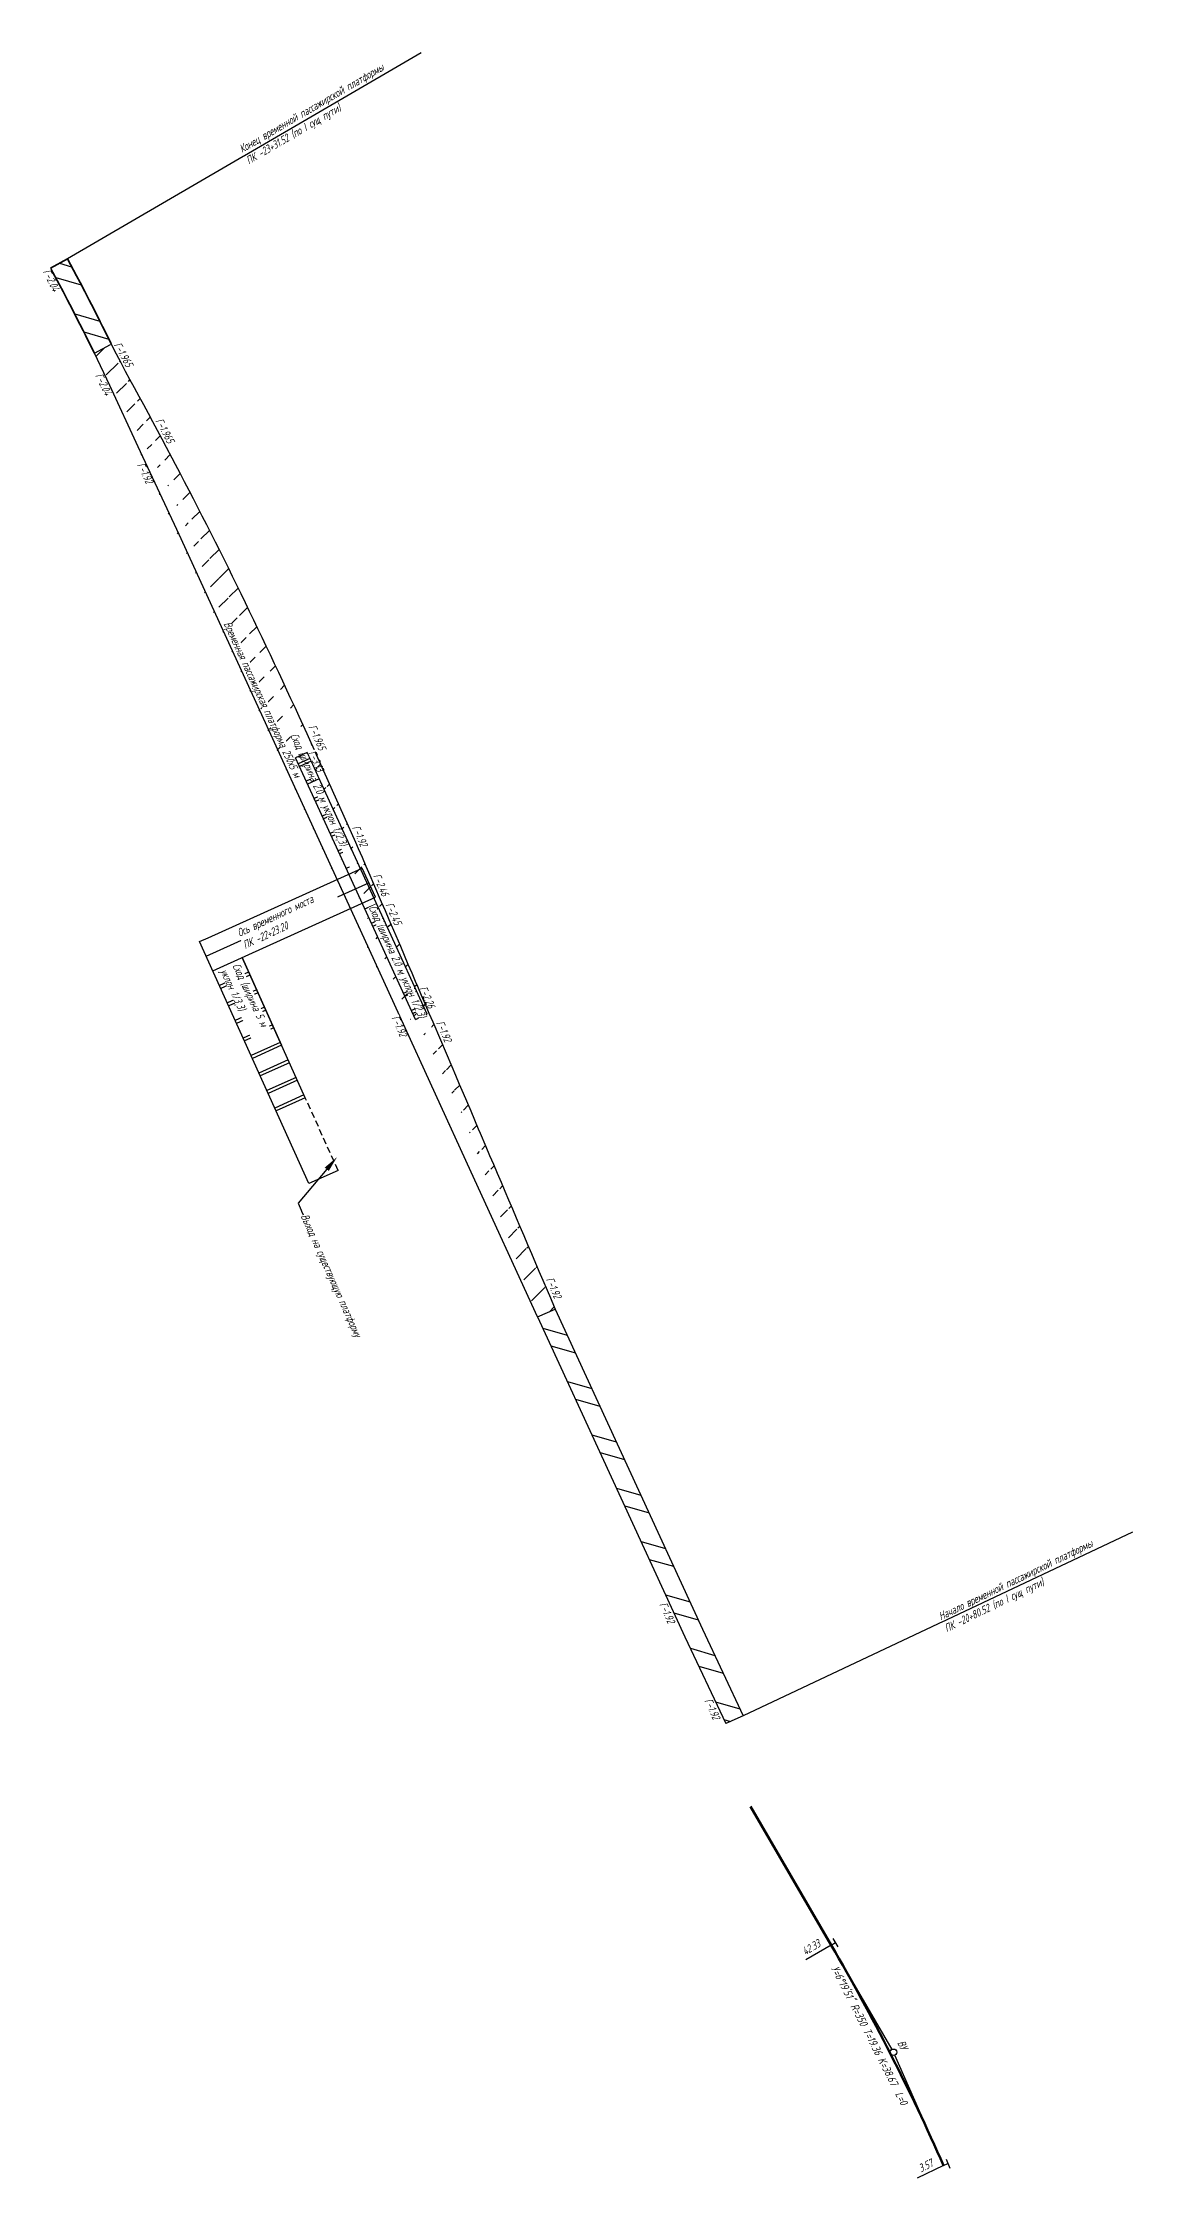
# Model space of a CAD drawing. Extents: x 8609 to 10186, y 10524 to 14399.
# Drawn here: x 9548.4 to 9719.2, y 12024.7 to 12358.2 of the extents above; entities that cross this region are included whole.
import ezdxf
from ezdxf import colors
from ezdxf.entities.mleader import LeaderData, LeaderLine
from ezdxf.math import Vec2, Vec3

# ---------------------------------------------------------------- set-up
doc = ezdxf.new("R2010")
doc.units = 0
doc.linetypes.add('ACAD_ISO10W100', pattern=[18, 12, -3, 0, -3])
doc.linetypes.add('DASHEDX2', pattern=[1.5, 1, -0.5])
for name, color, linetype, lineweight in [('29_Пути', 7, 'Continuous', 30), ('Зеленые временные иссо', 3, 'Continuous', 30), ('Зеленые параметры кривых', 3, 'Continuous', 30), ('Зеленые пути', 3, 'Continuous', 30), ('Зеленые пути габариты', 3, 'Continuous', 30), ('кресты здания и сооружения', 1, 'Continuous', 30)]:
    doc.layers.add(name, color=color, linetype=linetype, lineweight=lineweight)
doc.styles.get("Standard").update_dxf_attribs({"font": 'spds.shx', "width": 0.9, "oblique": 15, "height": 1.25})
doc.styles.add('Параметры кривых', font='SPDS.shx', dxfattribs={"oblique": 14.99999999999998, "height": 2.5})
doc.styles.add('СПДС', font='spds.shx', dxfattribs={"width": 0.9, "oblique": 15, "height": 2.5})
pattern_1 = [(164, (0, 0), (-1.91657544433455, -6.683892887283115), []), (164, (-1.589106500714479, 2.866824015500242), (-1.91657544433455, -6.683892887283115), [])]

# ---------------------------------------------------------------- blocks, each defined once
blk = doc.blocks.new('alignment_cc_sign')
at = {"color": 0, "linetype": 'ByBlock', "lineweight": -2}
for p, q in [((-1.5, 1.5), (1.5, 1.5)), ((0, 0), (0, 1.5))]:
    blk.add_line(p, q, dxfattribs=at)

msp = doc.modelspace()

# ---------------------------------------------------------------- hatches: boundary and pattern name
at = {"layer": 'Зеленые временные иссо'}
h = msp.add_hatch(dxfattribs=at)
h.set_pattern_fill('ANSI31', color=3)
h.set_pattern_definition([(45, (0, 0), (-2.245064030267288, 2.245064030267288), [])])
edge = h.paths.add_edge_path()
edge.add_line((9559.147609032123, 12311.14809610903), (9559.260912380554, 12310.91696338019))
edge.add_line((9559.260912380554, 12310.91696338019), (9559.914903027096, 12309.63079247527))
edge.add_line((9559.914903027096, 12309.63079247527), (9560.641340481472, 12308.24925264634))
edge.add_line((9560.641340481472, 12308.24925264634), (9561.326006934782, 12306.90324262776))
edge.add_line((9561.326006934782, 12306.90324262776), (9562.008524879, 12305.65914587393))
edge.add_line((9562.008524879, 12305.65914587393), (9562.733133223966, 12304.33369149086))
edge.add_line((9562.733133223966, 12304.33369149086), (9563.45574518183, 12303.00723943009))
edge.add_line((9563.45574518183, 12303.00723943009), (9564.176213468187, 12301.68006100785))
edge.add_line((9564.176213468187, 12301.68006100785), (9564.894833484585, 12300.35061397751))
edge.add_line((9564.894833484585, 12300.35061397751), (9565.611457129724, 12299.02116732664))
edge.add_line((9565.611457129724, 12299.02116732664), (9566.325813609801, 12297.69022941544))
edge.add_line((9566.325813609801, 12297.69022941544), (9567.036762206304, 12296.36006752521))
edge.add_line((9567.036762206304, 12296.36006752521), (9567.744889218498, 12295.0265945459))
edge.add_line((9567.744889218498, 12295.0265945459), (9568.611448292464, 12293.38931703288))
edge.add_line((9568.611448292464, 12293.38931703288), (9569.1553756256, 12292.35724978539))
edge.add_line((9569.1553756256, 12292.35724978539), (9569.855439347237, 12291.01994857355))
edge.add_line((9569.855439347237, 12291.01994857355), (9570.55383054428, 12289.68103287865))
edge.add_line((9570.55383054428, 12289.68103287865), (9571.248824859567, 12288.34189749065))
edge.add_line((9571.248824859567, 12288.34189749065), (9571.94069171731, 12287.00103160641))
edge.add_line((9571.94069171731, 12287.00103160641), (9572.63010287565, 12285.65712881295))
edge.add_line((9572.63010287565, 12285.65712881295), (9573.317517760228, 12284.3132277251))
edge.add_line((9573.317517760228, 12284.3132277251), (9574.00167286368, 12282.96785566306))
edge.add_line((9574.00167286368, 12282.96785566306), (9574.684099594155, 12281.61996310039))
edge.add_line((9574.684099594155, 12281.61996310039), (9575.36327131624, 12280.27259012456))
edge.add_line((9575.36327131624, 12280.27259012456), (9576.039450109523, 12278.92322447956))
edge.add_line((9576.039450109523, 12278.92322447956), (9576.713894417544, 12277.57134276747))
edge.add_line((9576.713894417544, 12277.57134276747), (9577.385086088363, 12276.21998360855))
edge.add_line((9577.385086088363, 12276.21998360855), (9578.053467890064, 12274.8662610639))
edge.add_line((9578.053467890064, 12274.8662610639), (9578.609132073005, 12273.73697586626))
edge.add_line((9578.609132073005, 12273.73697586626), (9579.384420900082, 12272.15446868512))
edge.add_line((9579.384420900082, 12272.15446868512), (9580.045691495623, 12270.7970187899))
edge.add_line((9580.045691495623, 12270.7970187899), (9580.704170188677, 12269.43915590922))
edge.add_line((9580.704170188677, 12269.43915590922), (9581.360785051118, 12268.07902512274))
edge.add_line((9581.360785051118, 12268.07902512274), (9582.015151806107, 12266.7184210773))
edge.add_line((9582.015151806107, 12266.7184210773), (9582.66664724105, 12265.35556845229))
edge.add_line((9582.66664724105, 12265.35556845229), (9583.316146708787, 12263.99271703458))
edge.add_line((9583.316146708787, 12263.99271703458), (9583.963155146574, 12262.62681033259))
edge.add_line((9583.963155146574, 12262.62681033259), (9584.608412087198, 12261.26249499249))
edge.add_line((9584.608412087198, 12261.26249499249), (9585.250178829208, 12259.89512261838))
edge.add_line((9585.250178829208, 12259.89512261838), (9585.89083077301, 12258.52699962276))
edge.add_line((9585.89083077301, 12258.52699962276), (9586.529355449988, 12257.15816234649))
edge.add_line((9586.529355449988, 12257.15816234649), (9587.16500130902, 12255.78808108362))
edge.add_line((9587.16500130902, 12255.78808108362), (9587.798783351305, 12254.41771455754))
edge.add_line((9587.798783351305, 12254.41771455754), (9588.430456184857, 12253.04559742305))
edge.add_line((9588.430456184857, 12253.04559742305), (9589.06000083104, 12251.67277106307))
edge.add_line((9589.06000083104, 12251.67277106307), (9589.687153969951, 12250.29762795434))
edge.add_line((9589.687153969951, 12250.29762795434), (9590.312951608908, 12248.92226864737))
edge.add_line((9590.312951608908, 12248.92226864737), (9590.936509386536, 12247.54744845926))
edge.add_line((9590.936509386536, 12247.54744845926), (9591.157440522642, 12247.05727970069))
edge.add_line((9556.52008862664, 12309.69257798809), (9559.019499082286, 12311.08497761035))
edge.add_line((9585.413059054887, 12247.20044155578), (9584.365436753062, 12249.48640658271))
edge.add_line((9584.365436753062, 12249.48640658271), (9569.747917279097, 12281.39499784419))
edge.add_line((9569.747917279097, 12281.39499784419), (9563.334265345624, 12295.11010258876))
edge.add_line((9563.334265345624, 12295.11010258876), (9558.943468703203, 12304.69014852176))
edge.add_line((9558.943468703203, 12304.69014852176), (9556.516779603677, 12309.69940859387))
edge.add_line((9625.730835956778, 12159.21809204304), (9615.384308468792, 12181.78518644625))
edge.add_line((9615.384308468792, 12181.78518644625), (9598.63357317151, 12218.35260884369))
edge.add_line((9598.63357317151, 12218.35260884369), (9591.31486249776, 12234.32240694096))
edge.add_line((9591.31486249776, 12234.32240694096), (9589.324253882663, 12238.66739452999))
edge.add_line((9589.324031358434, 12238.66729376028), (9587.24767215298, 12243.19759431))
edge.add_line((9587.24767215298, 12243.19759431), (9585.413059054887, 12247.20044155578))
edge.add_line((9590.122486644777, 12247.51373737194), (9587.845522818508, 12246.48153613697))
edge.add_line((9598.15631675619, 12223.72741806993), (9587.859453926201, 12246.48785143562))
edge.add_line((9591.157440522642, 12247.05727970069), (9597.283434059033, 12233.3581374815))
edge.add_line((9600.434068662771, 12224.75787731321), (9590.122486644777, 12247.51373737194))
edge.add_line((9597.283434059034, 12233.3581374815), (9597.715396512902, 12232.36875813171))
edge.add_line((9597.715396512902, 12232.36875813171), (9598.318103996782, 12230.9847240541))
edge.add_line((9598.318103996782, 12230.9847240541), (9598.919540218742, 12229.59802392772))
edge.add_line((9598.919540218742, 12229.59802392772), (9599.521339473426, 12228.20948694241))
edge.add_line((9599.521339473426, 12228.20948694241), (9600.121314578439, 12226.82285473797))
edge.add_line((9600.121314578439, 12226.82285473797), (9601.318754159338, 12224.04415520967))
edge.add_line((9601.318754159338, 12224.04415520967), (9601.916293329139, 12222.65522547542))
edge.add_line((9601.916293329139, 12222.65522547542), (9602.51363498237, 12221.26575668166))
edge.add_line((9602.51363498237, 12221.26575668166), (9604.301175924276, 12217.09382807395))
edge.add_line((9604.301175924276, 12217.09382807395), (9604.895520724342, 12215.70335907398))
edge.add_line((9604.895520724342, 12215.70335907398), (9605.49071683331, 12214.31190044272))
edge.add_line((9605.49071683331, 12214.31190044272), (9606.085520724342, 12212.92035907398))
edge.add_line((9606.085520724342, 12212.92035907398), (9606.638282163662, 12211.62557499696))
edge.add_line((9606.638282163662, 12211.62557499696), (9606.981978663149, 12210.82695660018))
edge.add_line((9606.981978663149, 12210.82695660018), (9607.577570231559, 12209.43890846509))
edge.add_line((9607.577570231559, 12209.43890846509), (9608.171913300142, 12208.05044130474))
edge.add_line((9608.171913300142, 12208.05044130474), (9608.767110125664, 12206.6609816593))
edge.add_line((9608.767110125664, 12206.6609816593), (9609.361913300143, 12205.27144130474))
edge.add_line((9609.361913300143, 12205.27144130474), (9610.54945411548, 12202.49251492417))
edge.add_line((9610.54945411548, 12202.49251492417), (9612.327995345551, 12198.32358938123))
edge.add_line((9612.327995345551, 12198.32358938123), (9612.919342046025, 12196.93412256739))
edge.add_line((9612.919342046025, 12196.93412256739), (9613.512799892847, 12195.54204768976))
edge.add_line((9613.512799892847, 12195.54204768976), (9614.104536991706, 12194.15266467561))
edge.add_line((9614.104536991706, 12194.15266467561), (9615.288342046026, 12191.37112256739))
edge.add_line((9615.288342046026, 12191.37112256739), (9615.880536991708, 12189.9806646756))
edge.add_line((9615.880536991708, 12189.9806646756), (9616.472342046025, 12188.5901225674))
edge.add_line((9616.472342046025, 12188.5901225674), (9616.779096806797, 12187.86869905774))
edge.add_line((9616.779096806797, 12187.86869905774), (9617.656428027196, 12185.80792057274))
edge.add_line((9617.656428027196, 12185.80792057274), (9618.248536991707, 12184.41766467561))
edge.add_line((9618.248536991707, 12184.41766467561), (9618.840342046025, 12183.0271225674))
edge.add_line((9618.840342046025, 12183.0271225674), (9619.433799892848, 12181.63504768976))
edge.add_line((9619.433799892848, 12181.63504768976), (9620.025536991705, 12180.24566467561))
edge.add_line((9620.025536991705, 12180.24566467561), (9620.617342046025, 12178.85512256739))
edge.add_line((9620.617342046025, 12178.85512256739), (9621.210995345555, 12177.46358938123))
edge.add_line((9621.210995345555, 12177.46358938123), (9621.802342046025, 12176.0741225674))
edge.add_line((9621.802342046025, 12176.0741225674), (9622.395995345554, 12174.68258938123))
edge.add_line((9622.395995345554, 12174.68258938123), (9622.988799892846, 12173.29204768976))
edge.add_line((9622.988799892846, 12173.29204768976), (9623.580536991707, 12171.9026646756))
edge.add_line((9623.580536991707, 12171.9026646756), (9624.173995345554, 12170.51158938123))
edge.add_line((9624.173995345554, 12170.51158938123), (9624.766799892846, 12169.12104768976))
edge.add_line((9624.766799892846, 12169.12104768976), (9625.952995345551, 12166.34058938123))
edge.add_line((9625.952995345551, 12166.34058938123), (9626.545799892847, 12164.95004768976))
edge.add_line((9626.545799892847, 12164.95004768976), (9627.211304387672, 12163.39186539358))
edge.add_line((9627.211304387672, 12163.39186539358), (9627.733123219186, 12162.16928971416))
edge.add_line((9627.733123219186, 12162.16928971416), (9628.325995345554, 12160.77958938123))
edge.add_line((9628.325995345554, 12160.77958938123), (9628.489501031812, 12160.39697481611))
edge.add_line((9598.156315909453, 12223.72640096221), (9598.536131817043, 12222.84502514994))
edge.add_line((9598.536131817043, 12222.84502514994), (9599.132943444292, 12221.45778511426))
edge.add_line((9599.132943444292, 12221.45778511426), (9599.729246411745, 12220.07073213331))
edge.add_line((9599.729246411745, 12220.07073213331), (9601.516062929773, 12215.90049425316))
edge.add_line((9601.516062929773, 12215.90049425316), (9602.109373143434, 12214.51244276399))
edge.add_line((9602.109373143434, 12214.51244276399), (9602.704879282172, 12213.12025907944))
edge.add_line((9602.704879282172, 12213.12025907944), (9603.29937368876, 12211.72944148821))
edge.add_line((9603.29937368876, 12211.72944148821), (9603.853336742373, 12210.43184198843))
edge.add_line((9603.853336742373, 12210.43184198843), (9604.198132490934, 12209.63066935985))
edge.add_line((9604.198132490934, 12209.63066935985), (9606.035844461121, 12205.34399008106))
edge.add_line((9600.434068662771, 12224.75787731321), (9600.832024838739, 12223.83440638734))
edge.add_line((9600.832024838739, 12223.83440638734), (9601.429436800205, 12222.44577209102))
edge.add_line((9601.429436800205, 12222.44577209102), (9602.026596722293, 12221.05672597399))
edge.add_line((9602.026596722293, 12221.05672597399), (9603.81401094504, 12216.8850931152))
edge.add_line((9603.81401094504, 12216.8850931152), (9604.408174882623, 12215.49504673503))
edge.add_line((9604.408174882623, 12215.49504673503), (9605.003425125838, 12214.10346150243))
edge.add_line((9605.003425125838, 12214.10346150243), (9605.598174882625, 12212.71204673503))
edge.add_line((9605.598174882625, 12212.71204673503), (9606.151146510922, 12211.41677017841))
edge.add_line((9606.151146510922, 12211.41677017841), (9606.49503527329, 12210.61770503669))
edge.add_line((9606.49503527329, 12210.61770503669), (9608.334664642483, 12206.33038088603))
edge.add_line((9606.035844461121, 12205.34399008106), (9608.333279055445, 12206.32978635048))
edge.add_line((9625.73083595678, 12159.21809204304), (9628.48950130881, 12160.39697416792))
h = msp.add_hatch(dxfattribs=at)
h.set_pattern_fill('ANSI32', color=2, scale=0.73, angle=119)
h.set_pattern_definition(pattern_1)
edge = h.paths.add_edge_path()
edge.add_line((9625.73083595678, 12159.21809204304), (9628.48950130881, 12160.39697416792))
edge.add_line((9628.491369737068, 12160.39785958842), (9651.50342461707, 12110.4390863829))
edge.add_line((9651.50342461707, 12110.4390863829), (9657.865309980549, 12096.88267761473))
edge.add_line((9625.73083595678, 12159.21809204304), (9648.747364083205, 12109.24960749689))
edge.add_line((9648.747364083205, 12109.24960749689), (9655.113791801388, 12095.68351951986))
edge.add_line((9657.865309980549, 12096.88267761473), (9655.113791801388, 12095.68351951986))

# ---------------------------------------------------------------- linework, layer by layer
at = {"color": 3, "lineweight": 30}
for p, q in [((9597.66623738222, 12230.06450572961), (9595.844651496624, 12229.23873802131)), ((9599.773039531705, 12220.66679593493), (9601.611534248348, 12221.455667678)), ((9599.981410539714, 12220.21211981914), (9601.819905255596, 12221.00099156188)), ((9604.772143713219, 12209.75424952139), (9606.610029083444, 12210.54443156535)), ((9604.980405706841, 12209.2996065335), (9606.81819945122, 12210.08998859652)), ((9606.01552617929, 12207.03990347279), (9607.833831539927, 12207.87282932183)), ((9606.223696548304, 12206.58546050453), (9608.042001907703, 12207.41838635301))]:
    msp.add_line(p, q, dxfattribs=at)
at = {"layer": '29_Пути', "color": 3, "lineweight": 35}
msp.add_line((9552.315157573104, 12324.42807647411), (9549.670019756893, 12323.01271576629), dxfattribs=at)
at = {"layer": 'Зеленые временные иссо', "color": 3}
for p, q in [((9574.275895451437, 12218.40776900522), (9598.354547610186, 12229.28266195633)), ((9580.6591933469, 12215.80285960878), (9600.429197179299, 12224.75567127044)), ((9572.955055545994, 12217.81129120354), (9574.275895451437, 12218.40776900522)), ((9580.606878353923, 12213.0157264661), (9576.049985830494, 12210.95788037615)), ((9580.812662962919, 12212.56003721376), (9576.25577043949, 12210.50219112381)), ((9581.841586007893, 12210.28159095205), (9577.284693484464, 12208.22374486209)), ((9582.047370616889, 12209.8259016997), (9577.49047809346, 12207.76805560975)), ((9583.076293661863, 12207.54745543799), (9578.519401138434, 12205.48960934804)), ((9583.282078270859, 12207.09176618565), (9578.72518574743, 12205.0339200957)), ((9584.311001315833, 12204.81331992393), (9579.754108792404, 12202.75547383398)), ((9584.516785924829, 12204.35763067159), (9579.9598934014, 12202.29978458164)), ((9585.545708969803, 12202.07918440988), (9580.988816446374, 12200.02133831993)), ((9585.751493578799, 12201.62349515753), (9581.19460105537, 12199.56564906758)), ((9586.780416623773, 12199.34504889582), (9582.223524100344, 12197.28720280587)), ((9586.986201232769, 12198.88935964348), (9582.42930870934, 12196.83151355353)), ((9588.015124277743, 12196.61091338176), (9583.458231754314, 12194.55306729181)), ((9588.220908886738, 12196.15522412942), (9583.66401636331, 12194.09737803947)), ((9589.249831931713, 12193.87677786771), (9584.692939408284, 12191.81893177776)), ((9589.455616540708, 12193.42108861537), (9584.89872401728, 12191.36324252541)), ((9594.580260842122, 12182.07573350427), (9590.023368318693, 12180.01788741432)), ((9657.865309980549, 12096.88267761473), (9655.113791801388, 12095.68351951986))]:
    msp.add_line(p, q, dxfattribs=at)
at = {"layer": 'Зеленые временные иссо', "color": 3, "linetype": 'ACAD_ISO10W100'}
msp.add_line((9573.983112385122, 12215.53476306727), (9599.395694942019, 12227.01082562117), dxfattribs=at)
at = {"layer": 'Зеленые временные иссо', "color": 3, "lineweight": 30}
for p, q in [((9598.731184491655, 12222.94017651393), (9600.569679212105, 12223.72904825863)), ((9606.661171184249, 12205.63043855284), (9608.479476541048, 12206.46336440013))]:
    msp.add_line(p, q, dxfattribs=at)
at = {"layer": 'Зеленые временные иссо', "color": 3, "lineweight": 35, "flags": 128}
msp.add_lwpolyline([(9549.670019756893, 12323.01271576629), (9551.073589353968, 12320.38961410861), (9551.626093913583, 12319.34349748101), (9552.336242617605, 12317.98355265404), (9553.040816129005, 12316.620640127), (9553.740943419623, 12315.25458716628), (9554.753278797252, 12313.25301533333), (9555.122184960828, 12312.51621094651), (9555.80509959379, 12311.14435596324), (9556.52008862664, 12309.69257798809)], dxfattribs=at)
at = {"layer": 'Зеленые временные иссо', "color": 3, "lineweight": 30}
for points in [[(9589.065806138076, 12244.03089426334), (9587.925908876452, 12246.51797702695)], [(9592.960299328626, 12240.33389366696), (9590.883940123173, 12244.86419421668)], [(9591.14216534353, 12239.50059371362), (9589.065806138076, 12244.03089426334)], [(9593.133125901977, 12235.15542446351), (9591.14251728688, 12239.50041205254)], [(9594.951389306194, 12235.98844198607), (9592.960780691097, 12240.3334295751)], [(9625.730835956778, 12159.21809204304), (9615.384308468792, 12181.78518644625), (9598.63357317151, 12218.35260884369), (9591.31486249776, 12234.32240694096)], [(9606.661171184249, 12205.63043855284), (9600.451878560676, 12219.18553471778), (9593.13302578288, 12235.15564296313)], [(9608.479476541048, 12206.46336440013), (9602.27018395211, 12220.01846058692), (9594.95118906938, 12235.98887898228)]]:
    msp.add_lwpolyline(points, dxfattribs=at)
at = {"layer": 'Зеленые временные иссо', "color": 3, "lineweight": 30, "flags": 128}
msp.add_lwpolyline([(9597.283434059034, 12233.3581374815), (9597.715396512902, 12232.36875813171), (9598.318103996782, 12230.9847240541), (9598.919540218742, 12229.59802392772), (9599.521339473426, 12228.20948694241), (9600.121314578439, 12226.82285473797), (9601.318754159338, 12224.04415520967), (9601.916293329139, 12222.65522547542), (9602.51363498237, 12221.26575668166), (9604.301175924276, 12217.09382807395), (9604.895520724342, 12215.70335907398), (9605.49071683331, 12214.31190044272), (9606.085520724342, 12212.92035907398), (9606.638282163662, 12211.62557499696), (9606.981978663149, 12210.82695660018), (9607.577570231559, 12209.43890846509), (9608.171913300142, 12208.05044130474), (9608.767110125664, 12206.6609816593), (9609.361913300143, 12205.27144130474), (9610.54945411548, 12202.49251492417), (9612.327995345551, 12198.32358938123), (9612.919342046025, 12196.93412256739), (9613.512799892847, 12195.54204768976), (9614.104536991706, 12194.15266467561), (9615.288342046026, 12191.37112256739), (9615.880536991708, 12189.9806646756), (9616.472342046025, 12188.5901225674), (9616.779096806797, 12187.86869905774), (9617.656428027196, 12185.80792057274), (9618.248536991707, 12184.41766467561), (9618.840342046025, 12183.0271225674), (9619.433799892848, 12181.63504768976), (9620.025536991705, 12180.24566467561), (9620.617342046025, 12178.85512256739), (9621.210995345555, 12177.46358938123), (9621.802342046025, 12176.0741225674), (9622.395995345554, 12174.68258938123), (9622.988799892846, 12173.29204768976), (9623.580536991707, 12171.9026646756), (9624.173995345554, 12170.51158938123), (9624.766799892846, 12169.12104768976), (9625.952995345551, 12166.34058938123), (9626.545799892847, 12164.95004768976), (9627.211304387672, 12163.39186539358), (9627.733123219186, 12162.16928971416), (9628.325995345554, 12160.77958938123), (9628.489501031812, 12160.39697481611)], dxfattribs=at)
at = {"layer": 'Зеленые временные иссо', "color": 3, "linetype": 'DASHEDX2'}
msp.add_lwpolyline([(9594.582, 12182.077), (9589.455616540708, 12193.42108861537)], dxfattribs=at)
at = {"layer": 'Зеленые пути', "color": 3, "lineweight": 50}
msp.add_line((9659.015772953253, 12082.74254027119), (9671.60150333223, 12061.08926978104), dxfattribs=at)
at = {"layer": 'Зеленые пути', "color": 3}
for p, q in [((9671.60153413913, 12061.08928768728), (9667.62993815081, 12058.78083271304)), ((9689.150593317829, 12026.64955484043), (9685.00814729972, 12024.66393653634))]:
    msp.add_line(p, q, dxfattribs=at)
at = {"layer": 'Зеленые пути', "color": 3, "lineweight": 30}
for p, q in [((9671.60153413913, 12061.08928768728), (9681.077116022196, 12044.78696279303)), ((9689.150593396329, 12026.64955473198), (9681.530437214406, 12043.89732759527))]:
    msp.add_line(p, q, dxfattribs=at)
at = {"layer": 'Зеленые пути', "color": 3, "lineweight": 50, "flags": 128}
msp.add_lwpolyline([(9689.150593396327, 12026.64955473198, 0.02763045951724052), (9671.601534139128, 12061.08928768728)], format="xyb", dxfattribs=at)
at = {"layer": 'Зеленые пути', "color": 3, "lineweight": 30}
msp.add_circle((9681.328376427555, 12044.35468023648), 0.5, dxfattribs=at)
at = {"layer": 'кресты здания и сооружения', "color": 3, "lineweight": 30}
msp.add_line((9625.73083595678, 12159.21809204304), (9628.48950130881, 12160.39697416792), dxfattribs=at)
for points in [[(9585.413059054887, 12247.20044155578), (9584.365436753062, 12249.48640658271), (9569.747917279097, 12281.39499784419), (9563.334265345624, 12295.11010258876), (9558.943468703203, 12304.69014852176), (9556.516779603677, 12309.69940859387)], [(9587.24767215298, 12243.19759431), (9585.413059054887, 12247.20044155578)], [(9590.883940123173, 12244.86419421668), (9589.747495036117, 12247.3437448595)], [(9589.324031358434, 12238.66729376028), (9587.24767215298, 12243.19759431)], [(9591.31486249776, 12234.32240694096), (9589.324253882663, 12238.66739452999)], [(9600.429197179299, 12224.75567127044), (9598.354547610186, 12229.28266195633)]]:
    msp.add_lwpolyline(points, dxfattribs=at)
at = {"layer": 'кресты здания и сооружения', "color": 3, "lineweight": 70}
msp.add_lwpolyline([(9589.324042492584, 12238.66726946056), (9589.32403135775, 12238.66729376177)], dxfattribs=at)

# ---------------------------------------------------------------- block references
at = {"layer": 'Зеленые пути', "color": 3, "lineweight": 30}
for p, xscale, yscale, zscale, rotation in [((9671.60153413913, 12061.08928768728), 0.5, 0.5, 0.5, 300.1669144932847), ((9689.150593396329, 12026.64955473198), 0.4999999999999999, 0.4999999999999999, 0.4999999999999999, 293.8360941138699)]:
    msp.add_blockref('alignment_cc_sign', p, dxfattribs=dict(at, xscale=xscale, yscale=yscale, zscale=zscale, rotation=rotation))

# ---------------------------------------------------------------- texts
at = {"layer": 'Зеленые временные иссо', "color": 3, "lineweight": 30, "char_height": 1.25, "attachment_point": 1, "bg_fill": 3, "box_fill_scale": 1, "bg_fill_color": 256, "bg_fill_transparency": 0}
for s, width, insert, rotation in [('Конец временной пассажирской платформы\\PПК -23+31.52 (по I сущ пути)', 32.04328005443187, (9578.952248565462, 12342.03339940175), 30.30624110679352), ('Начало временной пассажирской платформы\\PПК -20+80.52 (по I сущ пути)', 32.92907101142553, (9688.175758246829, 12112.90918526593), 25.932516324786825)]:
    msp.add_mtext_dynamic_manual_height_columns(s, width=width, gutter_width=6.25, heights=[0], dxfattribs=dict(at, insert=insert, rotation=rotation))

# ---------------------------------------------------------------- next in the draw order: linework, layer by layer
at = {"layer": 'Зеленые временные иссо', "color": 3, "lineweight": 30, "flags": 128}
for points in [[(9607.544328451624, 12356.61576365585), (9552.315157573104, 12324.42807647411)], [(9718.649359334828, 12125.5589305283), (9657.865309980549, 12096.88267761473)]]:
    msp.add_lwpolyline(points, dxfattribs=at)

# ---------------------------------------------------------------- next in the draw order: texts
at = {"layer": 'Зеленые временные иссо', "color": 3, "lineweight": 30, "char_height": 1.25, "attachment_point": 1, "style": 'СПДС', "bg_fill": 3, "box_fill_scale": 1, "bg_fill_color": 256, "bg_fill_transparency": 0}
for s, width, insert, rotation in [('Временная пассажирская платформа 250х5 м', 33.67538016516418, (9577.80339614953, 12267.98044130489), 294.61447060546055), ('Ось временного моста\\PПК -22+23.20', 16.50970247984039, (9578.652774857139, 12219.65588743947), 25.064374032611948)]:
    msp.add_mtext_dynamic_manual_height_columns(s, width=width, gutter_width=12.5, heights=[0], dxfattribs=dict(at, insert=insert, rotation=rotation))
at = {"layer": 'Зеленые параметры кривых', "color": 3, "lineweight": 30, "char_height": 1.25, "attachment_point": 1, "bg_fill": 3, "box_fill_scale": 1, "bg_fill_color": 256, "bg_fill_transparency": 0}
for s, width, insert, rotation in [('42.33', 0.6611886026948923, (9666.888054280678, 12060.50305599863), 30.77962802223172), ('3.57', 1.006782545342503, (9685.052864304334, 12026.66938271241), 27.033124436914175)]:
    msp.add_mtext_dynamic_manual_height_columns(s, width=width, gutter_width=6.25, heights=[0], dxfattribs=dict(at, insert=insert, rotation=rotation))
at = {"layer": 'Зеленые параметры кривых', "color": 3, "lineweight": 30, "insert": (9672.671480969526, 12058.00920123024), "char_height": 1.25, "attachment_point": 1, "rotation": 297.00151432148994, "style": 'Параметры кривых', "bg_fill": 3, "box_fill_scale": 1, "bg_fill_color": 256, "bg_fill_transparency": 0}
msp.add_mtext_dynamic_manual_height_columns('У=6°19\'51" R=350 T=19.36 K=38.67  L=0', width=30.94951778374264, gutter_width=6.25, heights=[0], dxfattribs=at)
at = {"layer": 'Зеленые пути габариты', "color": 3, "lineweight": 30, "char_height": 1.25, "attachment_point": 1, "rotation": 293.7845005461282, "bg_fill": 3, "box_fill_scale": 1, "bg_fill_color": 256, "bg_fill_transparency": 0}
for s, insert in [('Г-1.92', (9597.857731388938, 12236.14665160829)), ('Г-2.46', (9601.116186568885, 12228.61199737914)), ('Г-1.92', (9604.020042112583, 12206.4536256715)), ('Г-1.92', (9610.998242196683, 12205.62817045635, -152.32)), ('Г-1.92', (9628.132700677326, 12165.57494286963)), ('Г-1.92', (9645.851829766672, 12114.81999128577))]:
    msp.add_mtext_dynamic_manual_height_columns(s, width=0.3084061448826105, gutter_width=6.25, heights=[0], dxfattribs=dict(at, insert=insert))

# ---------------------------------------------------------------- next in the draw order: linework, layer by layer
at = {"color": 3, "lineweight": 30}
for p, q in [((9595.166508245768, 12235.51904160836), (9593.344922351122, 12234.69327389595)), ((9595.374819007138, 12235.0644969518), (9593.553233113247, 12234.23872923973)), ((9596.416372813994, 12232.79177366899), (9594.594786923873, 12231.96600595863)), ((9596.624683575365, 12232.33722901242), (9594.803097686, 12231.51146130241))]:
    msp.add_line(p, q, dxfattribs=at)
at = {"layer": 'Зеленые временные иссо', "color": 3, "lineweight": 30}
for p, q in [((9591.417096513078, 12243.70092791866), (9589.595510353412, 12242.87516008612)), ((9592.667057169232, 12240.9737035382), (9590.845471009567, 12240.14793570566)), ((9592.875383945258, 12240.51916614146), (9591.053797785593, 12239.69339830891)), ((9593.916915488435, 12238.246432766), (9592.095330479018, 12237.42066545489)), ((9594.125171524653, 12237.79186330124), (9592.303586515238, 12236.96609599013))]:
    msp.add_line(p, q, dxfattribs=at)
at = {"layer": 'Зеленые временные иссо', "color": 3}
for p, q in [((9575.013630364203, 12213.25278498491), (9580.6591933469, 12215.80285960878)), ((9579.570216098218, 12215.31131042908), (9585.751493578802, 12201.62349515754))]:
    msp.add_line(p, q, dxfattribs=at)
for points in [[(9589.457536119638, 12193.42195568027), (9579.570342423274, 12215.31103069499)], [(9625.73083595678, 12159.21809204304), (9648.747364083205, 12109.24960749689), (9655.113791801388, 12095.68351951986)], [(9628.491369737068, 12160.39785958842), (9651.50342461707, 12110.4390863829), (9657.865309980549, 12096.88267761473)]]:
    msp.add_lwpolyline(points, dxfattribs=at)
at = {"layer": 'кресты здания и сооружения', "color": 3, "lineweight": 30, "flags": 128}
msp.add_lwpolyline([(9559.147609032123, 12311.14809610903), (9559.260912380554, 12310.91696338019), (9559.914903027096, 12309.63079247527), (9560.641340481472, 12308.24925264634), (9561.326006934782, 12306.90324262776), (9562.008524879, 12305.65914587393), (9562.733133223966, 12304.33369149086), (9563.45574518183, 12303.00723943009), (9564.176213468187, 12301.68006100785), (9564.894833484585, 12300.35061397751), (9565.611457129724, 12299.02116732664), (9566.325813609801, 12297.69022941544), (9567.036762206304, 12296.36006752521), (9567.744889218498, 12295.0265945459), (9568.611448292464, 12293.38931703288), (9569.1553756256, 12292.35724978539), (9569.855439347237, 12291.01994857355), (9570.55383054428, 12289.68103287865), (9571.248824859567, 12288.34189749065), (9571.94069171731, 12287.00103160641), (9572.63010287565, 12285.65712881295), (9573.317517760228, 12284.3132277251), (9574.00167286368, 12282.96785566306), (9574.684099594155, 12281.61996310039), (9575.36327131624, 12280.27259012456), (9576.039450109523, 12278.92322447956), (9576.713894417544, 12277.57134276747), (9577.385086088363, 12276.21998360855), (9578.053467890064, 12274.8662610639), (9578.609132073005, 12273.73697586626), (9579.384420900082, 12272.15446868512), (9580.045691495623, 12270.7970187899), (9580.704170188677, 12269.43915590922), (9581.360785051118, 12268.07902512274), (9582.015151806107, 12266.7184210773), (9582.66664724105, 12265.35556845229), (9583.316146708787, 12263.99271703458), (9583.963155146574, 12262.62681033259), (9584.608412087198, 12261.26249499249), (9585.250178829208, 12259.89512261838), (9585.89083077301, 12258.52699962276), (9586.529355449988, 12257.15816234649), (9587.16500130902, 12255.78808108362), (9587.798783351305, 12254.41771455754), (9588.430456184857, 12253.04559742305), (9589.06000083104, 12251.67277106307), (9589.687153969951, 12250.29762795434), (9590.312951608908, 12248.92226864737), (9590.936509386536, 12247.54744845926), (9591.157440522642, 12247.05727970069)], dxfattribs=at)

# ---------------------------------------------------------------- next in the draw order: texts
at = {"layer": 'Зеленые временные иссо', "color": 3, "lineweight": 30, "insert": (9600.467171251878, 12223.6377410933), "char_height": 1.25, "attachment_point": 1, "rotation": 294.38590423760684, "bg_fill": 3, "box_fill_scale": 1, "bg_fill_color": 256, "bg_fill_transparency": 0}
msp.add_mtext_dynamic_manual_height_columns('Сход (ширина 2.0 м уклон 1/2,3)', width=23.10585023348244, gutter_width=6.25, heights=[0], dxfattribs=at)
at = {"layer": 'Зеленые параметры кривых', "color": 3, "lineweight": 30, "insert": (9682.983494830174, 12046.39307178788), "char_height": 1.25, "attachment_point": 1, "rotation": 297.03312443696876, "bg_fill": 3, "box_fill_scale": 1, "bg_fill_color": 256, "bg_fill_transparency": 0}
msp.add_mtext_dynamic_manual_height_columns('ВУ', width=1.019619890948888, gutter_width=6.25, heights=[0], dxfattribs=at)

# ---------------------------------------------------------------- next in the draw order: texts
at = {"layer": 'Зеленые временные иссо', "color": 3, "lineweight": 30, "insert": (9579.165368046464, 12214.58568321494), "char_height": 1.25, "attachment_point": 1, "rotation": 295, "style": 'СПДС', "bg_fill": 3, "box_fill_scale": 1, "bg_fill_color": 256, "bg_fill_transparency": 0}
msp.add_mtext_dynamic_manual_height_columns('Сход (ширина 5 м уклон 1/3,3)', width=12.40004689033901, gutter_width=12.5, heights=[0], dxfattribs=at)
at = {"layer": 'Зеленые пути габариты', "color": 3, "lineweight": 30, "char_height": 1.25, "attachment_point": 1, "bg_fill": 3, "box_fill_scale": 1, "bg_fill_color": 256, "bg_fill_transparency": 0}
for s, width, insert, rotation in [('Г-1.965', 0.9799551896212506, (9560.56295614865, 12311.61863801725), 299.450166268314), ('Г-1.965', 0.9799551896212506, (9567.106238665681, 12299.74379074319), 297.9523080634467), ('Г-1.92', 0.9799551896212506, (9564.269534669376, 12292.8147493881), 295.52093436465), ('Г-1.965', 0.3084061448826105, (9591.06479740451, 12251.85619145684), 293.7845005461282), ('Г-2.45', 0.3084061448826105, (9603.086334985712, 12224.10291146595), 293.7845005461282), ('Г-2.26', 0.3084061448826105, (9608.353400777278, 12211.03401212112, -152.32), 293.7845005461282), ('Г-1.92', 0.3084061448826105, (9652.91417665557, 12099.79575367298, -152.4100000000001), 293.7845005461282)]:
    msp.add_mtext_dynamic_manual_height_columns(s, width=width, gutter_width=6.25, heights=[0], dxfattribs=dict(at, insert=insert, rotation=rotation))

# ---------------------------------------------------------------- next in the draw order: hatches: boundary and pattern name
at = {"layer": 'Зеленые временные иссо'}
h = msp.add_hatch(dxfattribs=at)
h.set_pattern_fill('ANSI32', color=2, scale=0.73, angle=119)
h.set_pattern_definition(pattern_1)
h.paths.add_polyline_path([(9556.414389624953, 12316.61574476375), (9555.708192789305, 12317.99364031377), (9554.99836411408, 12319.36671832176), (9554.282114374737, 12320.73834671778), (9553.722551894316, 12321.79782687006), (9552.315157573104, 12324.42807647411), (9549.670019756893, 12323.01271576629), (9551.073589353968, 12320.38961410861), (9551.626093913583, 12319.34349748101), (9552.336242617605, 12317.98355265404), (9553.040816129005, 12316.620640127), (9553.740943419623, 12315.25458716628), (9554.753278797252, 12313.25301533333), (9555.122184960828, 12312.51621094651), (9555.80509959379, 12311.14435596324), (9556.52008862664, 12309.69257798809), (9559.019499082286, 12311.08497761035), (9559.14319013074, 12311.15706503646), (9558.493481349362, 12312.47576179155), (9557.806280491457, 12313.85622704433), (9557.433100557915, 12314.60156729411)])

# ---------------------------------------------------------------- next in the draw order: linework, layer by layer
at = {"layer": 'Зеленые временные иссо', "color": 3, "lineweight": 35, "flags": 128}
msp.add_lwpolyline([(9552.315157573104, 12324.42807647411), (9553.722551894316, 12321.79782687006), (9554.282114374737, 12320.73834671778), (9554.99836411408, 12319.36671832176), (9555.708192789305, 12317.99364031377), (9556.414389624953, 12316.61574476375), (9557.433100557915, 12314.60156729411), (9557.806280491457, 12313.85622704433), (9558.493481349362, 12312.47576179155), (9559.147609032123, 12311.14809610903)], dxfattribs=at)
at = {"layer": 'Зеленые временные иссо', "color": 3}
msp.add_lwpolyline([(9590.025287938608, 12180.01875429506), (9572.954655784353, 12217.81111067527)], dxfattribs=at)
at = {"layer": 'кресты здания и сооружения', "color": 3, "lineweight": 30}
for p, q in [((9556.52008862664, 12309.69257798809), (9559.019499082286, 12311.08497761035)), ((9591.157440522642, 12247.05727970069), (9597.283434059033, 12233.3581374815))]:
    msp.add_line(p, q, dxfattribs=at)

# ---------------------------------------------------------------- next in the draw order: texts
at = {"layer": 'Зеленые пути габариты', "color": 3, "lineweight": 30, "insert": (9557.724812569968, 12306.77685222636), "char_height": 1.25, "attachment_point": 1, "rotation": 295.52093436465, "bg_fill": 3, "box_fill_scale": 1, "bg_fill_color": 256, "bg_fill_transparency": 0}
msp.add_mtext_dynamic_manual_height_columns('Г-2.04', width=0.9799551896212506, gutter_width=6.25, heights=[0], dxfattribs=at)

# ---------------------------------------------------------------- next in the draw order: texts
at = {"layer": 'Зеленые пути габариты', "color": 3, "lineweight": 30, "char_height": 1.25, "attachment_point": 1, "bg_fill": 3, "box_fill_scale": 1, "bg_fill_color": 256, "bg_fill_transparency": 0}
for s, width, insert, rotation in [('Г-2.04', 0.9799551896212506, (9549.57044719823, 12323.01686469996), 295.52093436465), ('Г-3.13', 0.3084061448826105, (9591.047205182707, 12247.84116768434), 293.7845005461282)]:
    msp.add_mtext_dynamic_manual_height_columns(s, width=width, gutter_width=6.25, heights=[0], dxfattribs=dict(at, insert=insert, rotation=rotation))

# ---------------------------------------------------------------- next in the draw order: leaders
at = {"layer": 'Зеленые временные иссо', "color": 3}
ml = msp.add_multileader_mtext('Standard', dxfattribs=at)
ml.set_content('Выход на существующую платформу', color=3)
ml.set_leader_properties(color=256, lineweight=30)
ml.build(insert=Vec2(0, 0))
ml.multileader.update_dxf_attribs({"dogleg_length": 2, "arrow_head_size": 2.5})
ctx = ml.context
ctx.base_point, ctx.char_height, ctx.arrow_head_size, ctx.landing_gap_size, ctx.plane_origin, ctx.plane_x_axis, ctx.plane_y_axis = Vec3(9589.13168209215, 12175.11731095556), 1.25, 2.5, 0, Vec3(9593.977590545956, 12183.41448761892), Vec3(0.4067366430757998, -0.9135454576426011), Vec3(0.9135454576426011, 0.4067366430757998)
notes = []
notes.append((ctx, [(1, (1, 1, 0), (9588.318208805998, 12176.94440187085), (0.4067366430757998, -0.9135454576426011), 2, [(0, [(9594.42153341739, 12184.16596754672)], 0, [])])]))
ctx.mtext.insert, ctx.mtext.text_direction, ctx.mtext.rotation, ctx.mtext.flow_direction = Vec3(9589.863127117733, 12175.44297126268), Vec3(0.4067366430757998, -0.9135454576426011), 5.131268000863328, 5
ctx.mtext.has_bg_fill, ctx.mtext.bg_color, ctx.mtext.bg_scale_factor, ctx.mtext.bg_transparency, ctx.mtext.use_window_bg_color = 1, -1027028792, 1.5, 0, 1
for ctx, leaders in notes:
    for number, flags, end, landing, length, lines in leaders:
        leader = LeaderData()
        leader.index, (leader.has_last_leader_line, leader.has_dogleg_vector, leader.attachment_direction) = number, flags
        leader.last_leader_point, leader.dogleg_vector, leader.dogleg_length = Vec3(end), Vec3(landing), length
        for number, points, colour, breaks in lines:
            line = LeaderLine()
            line.index, line.vertices, line.color, line.breaks = number, Vec3.list(points), colors.encode_raw_color(colour), breaks
            leader.lines.append(line)
        ctx.leaders.append(leader)

# ---------------------------------------------------------------- next in the draw order: texts
at = {"layer": 'Зеленые временные иссо', "color": 3, "lineweight": 30, "insert": (9588.214347074692, 12250.51867593427), "char_height": 1.25, "attachment_point": 1, "rotation": 294.38590423760684, "bg_fill": 3, "box_fill_scale": 1, "bg_fill_color": 256, "bg_fill_transparency": 0}
msp.add_mtext_dynamic_manual_height_columns('Сход (ширина 2.0 м уклон 1/2,3)', width=23.10585023348244, gutter_width=6.25, heights=[0], dxfattribs=at)

# ---------------------------------------------------------------- next in the draw order: linework, layer by layer
at = {"layer": 'Зеленые временные иссо', "color": 3, "lineweight": 30}
for p, q in [((9589.747495036117, 12247.3437448595), (9587.925908876452, 12246.51797702695)), ((9590.167135856926, 12246.42815229912), (9588.34554969726, 12245.60238446657)), ((9590.375462632948, 12245.97361490238), (9588.557328647854, 12245.14031494904)), ((9591.625423289104, 12243.24639052192), (9589.803837129439, 12242.42062268937))]:
    msp.add_line(p, q, dxfattribs=at)

doc.saveas('drawing.dxf')
